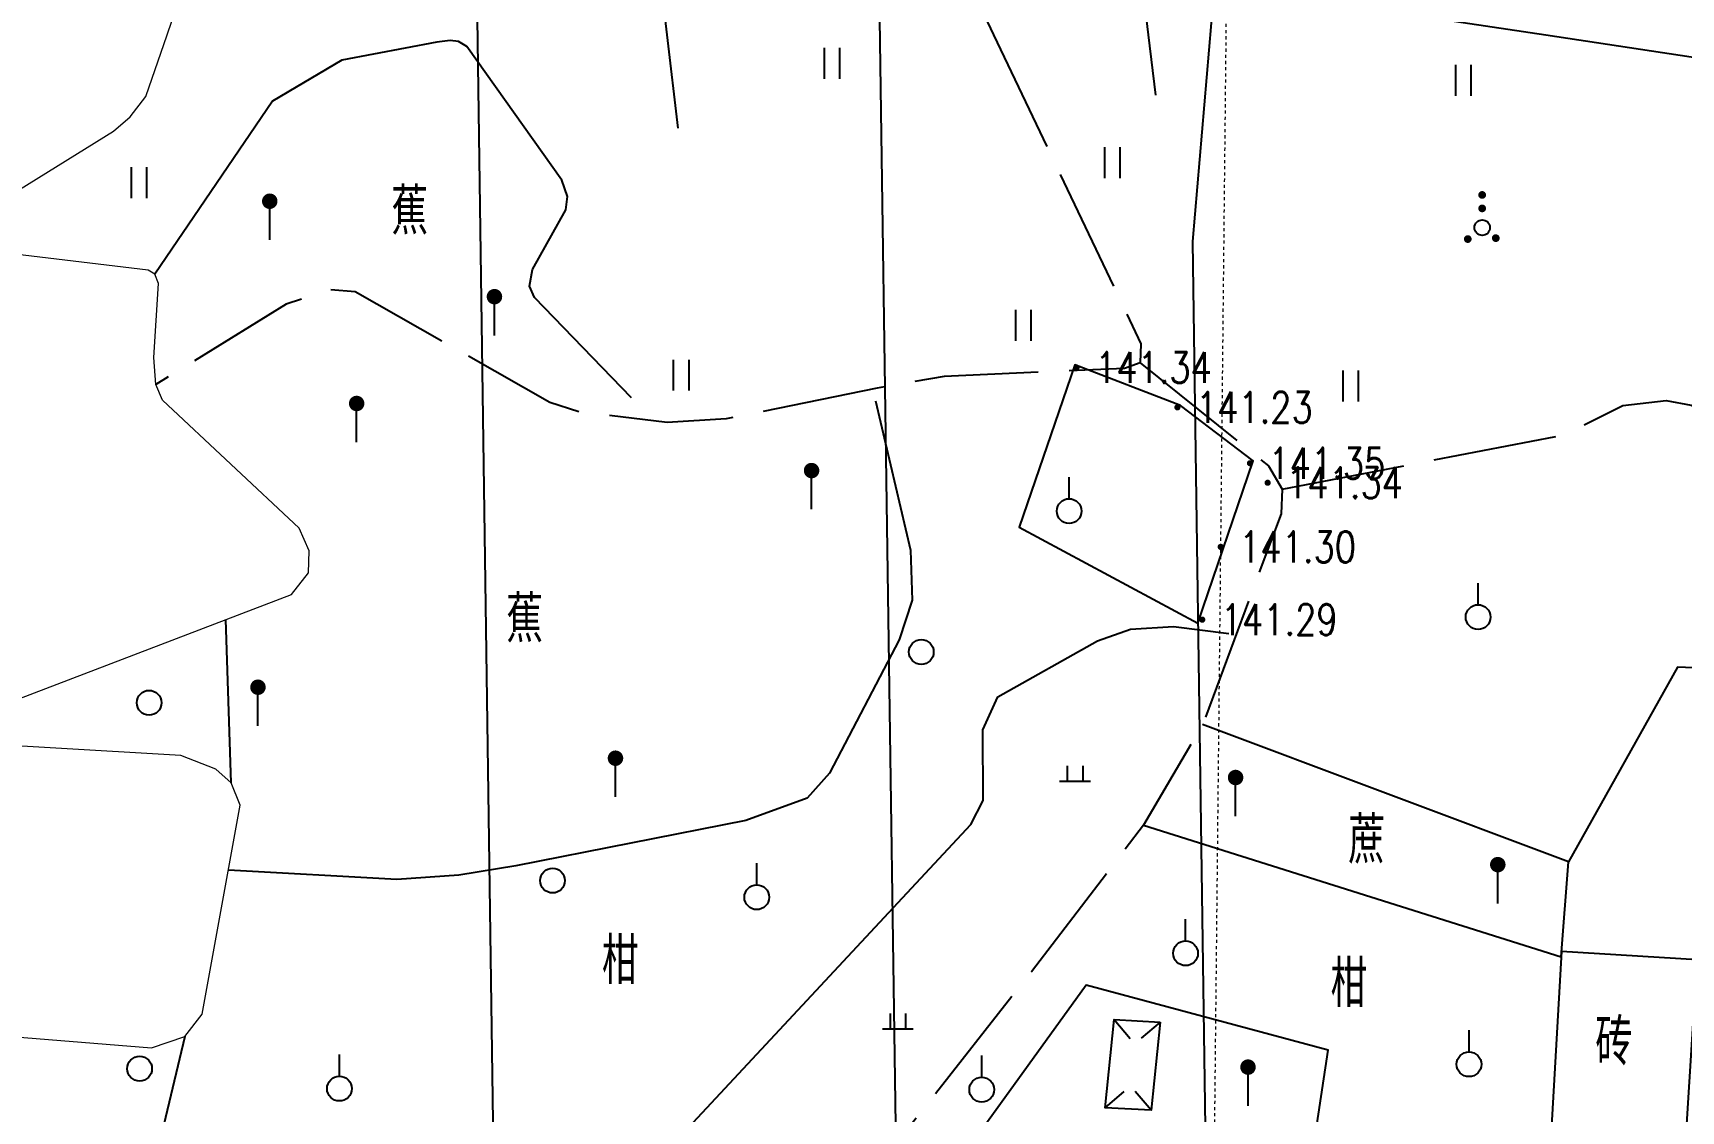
# Model space of a CAD drawing. Extents: x 529262 to 576451, y 2694391 to 2717535.
# Drawn here: x 564713.5 to 564766.8, y 2709717.8 to 2709752.6 of the extents above; entities that cross this region are included whole.
import ezdxf
from ezdxf.enums import TextEntityAlignment as Align
from ezdxf.xclip import XClip

# ---------------------------------------------------------------- set-up
doc = ezdxf.new("R2010")
doc.units = 0
doc.header["$XCLIPFRAME"] = 0
doc.linetypes.add('DASH', pattern=[0.35, 0.25, -0.1])
doc.linetypes.add('X3', pattern=[5, 4, -1])
for name, color, linetype in [('a红线图', 1, 'Continuous'), ('DLSS', 4, 'Continuous'), ('DMTZ', 8, 'Continuous'), ('GCD', 8, 'Continuous'), ('JMD', 8, 'Continuous'), ('PP-COM', 7, 'Continuous'), ('RD-中线', 40, 'Continuous'), ('RD-红线', 7, 'Continuous'), ('ZBTZ', 8, 'Continuous'), ('ZJ', 7, 'Continuous')]:
    doc.layers.add(name, color=color, linetype=linetype)
doc.layers.add('SXSS', color=5, linetype='Continuous', lineweight=0)
doc.styles.add('HZ', font='rs.shx', dxfattribs={"width": 0.8, "bigfont": 'hztxt.shx'})
doc.linetypes.add('10421', pattern='A,2,[150,AAA.SHX,S=0.5,R=0,X=0,Y=0.5],1e-11', length=2)
doc.linetypes.add('10422', pattern='A,0.75,[150,AAA.SHX,S=0.5,R=0,X=0,Y=0.5],1.5,[177,AAA.SHX,S=1,R=0,X=0,Y=0.4],0.75', length=3)
doc.linetypes.add('1161', pattern='A,0,[149,AAA.SHX,S=0.15,R=0,X=0,Y=0],-1.6', length=1.6)

# ---------------------------------------------------------------- blocks, each defined once
blk = doc.blocks.new('A$C19FD0107')
at = {"layer": 'RD-中线', "color": 8, "linetype": 'Continuous', "flags": 128}
blk.add_lwpolyline([(-6304.349, 15846.456), (-6276.374, 15793.412, -0.118286), (-6262.53, 15739.157), (-6247.438, 14688.772)], format="xyb", dxfattribs=at)
at = {"layer": 'RD-红线', "color": 8}
blk.add_lwpolyline([(-6244.445, 15385.325), (-6247.013, 15355.285)], dxfattribs=at)
at = {"layer": 'RD-红线', "color": 8, "linetype": 'Continuous', "flags": 128}
for points in [[(-6270.141, 15364.028), (-6269.466, 15316.989), (-6269.423, 15314.033), (-6269.421, 15313.905)], [(-6247.013, 15355.285), (-6247.013, 15355.263), (-6246.429, 15314.626), (-6246.427, 15314.499)]]:
    blk.add_lwpolyline(points, dxfattribs=at)
blk = doc.blocks.new('gc125')
at = {"color": 8}
blk.add_line((0, 0.8), (0, 2.2), dxfattribs=at)
blk.add_circle((0, 0), 0.8, dxfattribs=at)
blk = doc.blocks.new('gc119')
at = {"color": 8}
for p, q in [((-1, 0), (1, 0)), ((-0.5, 1), (-0.5, 0)), ((0.5, 1), (0.5, 0))]:
    blk.add_line(p, q, dxfattribs=at)
blk = doc.blocks.new('gc165')
at = {"color": 8}
blk.add_line((0, 0), (0, 2), dxfattribs=at)
at = {"color": 8, "const_width": 0.5}
blk.add_lwpolyline([(-0.25, 2.5, 1), (0.25, 2.5, 1)], format="xyb", close=True, dxfattribs=at)
blk = doc.blocks.new('gc121')
at = {"color": 8}
for p, q in [((-0.5, -1), (-0.5, 1)), ((0.5, -1), (0.5, 1))]:
    blk.add_line(p, q, dxfattribs=at)
blk = doc.blocks.new('gc160')
at = {"color": 8, "const_width": 0.25}
for points in [[(1.58, 3.35, 1), (1.83, 3.35, 1)], [(1.58, 2.48, 1), (1.83, 2.48, 1)], [(0.65, 0.5, 1), (0.9, 0.5, 1)], [(2.46, 0.56, 1), (2.71, 0.56, 1)]]:
    blk.add_lwpolyline(points, format="xyb", close=True, dxfattribs=at)
at = {"color": 8}
blk.add_circle((1.71, 1.24), 0.5, dxfattribs=at)
blk = doc.blocks.new('gc122')
at = {"color": 8}
blk.add_circle((0, 0), 0.8, dxfattribs=at)
blk = doc.blocks.new('GC200')
at = {"linetype": 'Continuous', "const_width": 0.2, "flags": 128}
blk.add_lwpolyline([(-0.1, 0, 1), (0.1, 0, 1)], format="xyb", close=True, dxfattribs=at)

msp = doc.modelspace()

# ---------------------------------------------------------------- linework, layer by layer
at = {"layer": 'a红线图', "color": 8, "linetype": 'DASH', "lineweight": 0, "ltscale": 0.1}
msp.add_lwpolyline([(564857.192, 2709990.133), (564856.518, 2709935.292), (564858.035, 2709895.431), (564839.751, 2709861.256), (564770.519, 2709844.179), (564752.83, 2709825.92), (564751.564, 2709705.229), (564777, 2709680.465)], dxfattribs=at)
msp.add_lwpolyline([(564857.192, 2709990.133), (564856.518, 2709935.292), (564858.035, 2709895.431), (564839.751, 2709861.256), (564770.519, 2709844.179), (564752.83, 2709825.92), (564751.564, 2709705.229), (564777, 2709680.465)], dxfattribs=at)
at = {"layer": 'DLSS', "linetype": 'X3', "flags": 128}
for points in [[(564743.515, 2709754.762), (564744.56, 2709752.568)], [(564744.56, 2709752.568), (564749.316, 2709742.587), (564749.292, 2709741.97), (564748.791, 2709741.793), (564742.961, 2709741.532), (564740.797, 2709741.153), (564735.917, 2709740.158), (564734.012, 2709740.039), (564731.16, 2709740.391), (564730.221, 2709740.694), (564723.936, 2709744.263), (564723.11, 2709744.331), (564721.71, 2709743.87), (564717.492, 2709741.266)], [(564744.56, 2709752.568), (564749.316, 2709742.587), (564749.292, 2709741.97), (564748.791, 2709741.793), (564742.961, 2709741.532), (564740.797, 2709741.153), (564735.917, 2709740.158), (564734.012, 2709740.039), (564731.16, 2709740.391), (564730.221, 2709740.694), (564723.936, 2709744.263), (564723.11, 2709744.331), (564721.71, 2709743.87), (564717.492, 2709741.266)], [(564749.292, 2709741.97), (564753.437, 2709738.643), (564753.882, 2709737.893), (564753.843, 2709737.093), (564751.31, 2709730.284), (564749.401, 2709727.029), (564745.781, 2709722.298), (564738.649, 2709713.234)], [(564749.292, 2709741.97), (564753.437, 2709738.643), (564753.882, 2709737.893), (564753.843, 2709737.093), (564751.31, 2709730.284), (564749.401, 2709727.029), (564745.781, 2709722.298), (564738.649, 2709713.234)], [(564753.882, 2709737.893), (564762.949, 2709739.63), (564764.885, 2709740.589), (564766.284, 2709740.755), (564767.095, 2709740.602), (564769.819, 2709739.251), (564770.789, 2709738.997), (564777.853, 2709738.352), (564783.944, 2709737.895), (564785.672, 2709737.974), (564787.859, 2709738.639), (564788.708, 2709738.657), (564789.407, 2709738.558), (564792.801, 2709737.36), (564793.728, 2709737.076), (564795.503, 2709736.792), (564798.375, 2709736.541)], [(564753.882, 2709737.893), (564762.949, 2709739.63), (564764.885, 2709740.589), (564766.284, 2709740.755), (564767.095, 2709740.602), (564769.819, 2709739.251), (564770.789, 2709738.997), (564777.853, 2709738.352), (564783.944, 2709737.895), (564785.672, 2709737.974), (564787.859, 2709738.639), (564788.708, 2709738.657), (564789.407, 2709738.558), (564792.801, 2709737.36), (564793.728, 2709737.076), (564795.503, 2709736.792), (564798.375, 2709736.541)], [(564753.882, 2709737.893), (564762.949, 2709739.63), (564764.885, 2709740.589), (564766.284, 2709740.755), (564767.095, 2709740.602), (564769.819, 2709739.251), (564770.789, 2709738.997), (564777.853, 2709738.352), (564783.944, 2709737.895), (564785.672, 2709737.974), (564787.859, 2709738.639), (564788.708, 2709738.657), (564789.407, 2709738.558), (564792.801, 2709737.36), (564793.728, 2709737.076), (564795.503, 2709736.792), (564798.375, 2709736.541)], [(564753.882, 2709737.893), (564762.949, 2709739.63), (564764.885, 2709740.589), (564766.284, 2709740.755), (564767.095, 2709740.602), (564769.819, 2709739.251), (564770.789, 2709738.997), (564777.853, 2709738.352), (564783.944, 2709737.895), (564785.672, 2709737.974), (564787.859, 2709738.639), (564788.708, 2709738.657), (564789.407, 2709738.558), (564792.801, 2709737.36), (564793.728, 2709737.076), (564795.503, 2709736.792), (564798.375, 2709736.541)]]:
    msp.add_lwpolyline(points, dxfattribs=at)
at = {"layer": 'DMTZ', "linetype": '10422'}
for points in [[(564734.014, 2709752.568), (564732.906, 2709762.03), (564741.521, 2709762.725), (564741.614, 2709761.346), (564742.169, 2709753.974)], [(564734.368, 2709749.554), (564734.014, 2709752.568)], [(564734.368, 2709749.554), (564734.014, 2709752.568)]]:
    msp.add_lwpolyline(points, dxfattribs=at)
at = {"layer": 'DMTZ', "linetype": '10422', "flags": 128}
for points in [[(564744.814, 2709754.895), (564749.225, 2709755.274), (564749.55, 2709752.568)], [(564749.55, 2709752.568), (564749.785, 2709750.619)], [(564749.55, 2709752.568), (564749.785, 2709750.619)]]:
    msp.add_lwpolyline(points, dxfattribs=at)
at = {"layer": 'DMTZ', "linetype": '10421', "elevation": 140.367, "flags": 128}
msp.add_lwpolyline([(564732.863, 2709740.842), (564729.724, 2709744.078), (564729.57, 2709744.453), (564729.663, 2709744.991), (564730.738, 2709746.919), (564730.792, 2709747.343), (564730.615, 2709747.878), (564727.538, 2709752.19), (564727.271, 2709752.358), (564727.002, 2709752.383), (564726.571, 2709752.333), (564723.508, 2709751.748)], dxfattribs=at)
msp.add_lwpolyline([(564732.863, 2709740.842), (564729.724, 2709744.078), (564729.57, 2709744.453), (564729.663, 2709744.991), (564730.738, 2709746.919), (564730.792, 2709747.343), (564730.615, 2709747.878), (564727.538, 2709752.19), (564727.271, 2709752.358), (564727.002, 2709752.383), (564726.571, 2709752.333), (564723.508, 2709751.748)], dxfattribs=at)
at = {"layer": 'JMD', "linetype": 'Continuous'}
for p, q in [((564748.45, 2709720.753), (564748.97, 2709720.145)), ((564748.45, 2709720.753), (564748.97, 2709720.145)), ((564748.45, 2709720.753), (564748.97, 2709720.145)), ((564748.45, 2709720.753), (564748.97, 2709720.145)), ((564749.935, 2709720.67), (564749.327, 2709720.15)), ((564749.935, 2709720.67), (564749.327, 2709720.15)), ((564749.935, 2709720.67), (564749.327, 2709720.15)), ((564749.935, 2709720.67), (564749.327, 2709720.15)), ((564748.167, 2709717.904), (564748.774, 2709718.424)), ((564748.167, 2709717.904), (564748.774, 2709718.424)), ((564748.167, 2709717.904), (564748.774, 2709718.424)), ((564748.167, 2709717.904), (564748.774, 2709718.424)), ((564749.652, 2709717.821), (564749.131, 2709718.429)), ((564749.652, 2709717.821), (564749.131, 2709718.429)), ((564749.652, 2709717.821), (564749.131, 2709718.429)), ((564749.652, 2709717.821), (564749.131, 2709718.429))]:
    msp.add_line(p, q, dxfattribs=at)
at = {"layer": 'JMD', "linetype": 'Continuous', "flags": 128}
msp.add_lwpolyline([(564751.154, 2709733.558), (564752.943, 2709738.803), (564750.592, 2709740.588), (564747.178, 2709741.903), (564745.389, 2709736.658)], close=True, dxfattribs=at)
for points, elevation in [([(564762.901, 2709722.955), (564762.557, 2709716.925), (564766.904, 2709716.677), (564767.283, 2709722.678)], 141.432), ([(564762.901, 2709722.955), (564762.557, 2709716.925), (564766.904, 2709716.677), (564767.283, 2709722.678)], 141.432), ([(564749.935, 2709720.67), (564749.652, 2709717.821), (564748.167, 2709717.904), (564748.45, 2709720.753)], 141.245), ([(564749.935, 2709720.67), (564749.652, 2709717.821), (564748.167, 2709717.904), (564748.45, 2709720.753)], 141.245)]:
    msp.add_lwpolyline(points, close=True, dxfattribs=dict(at, elevation=elevation))
at = {"layer": 'SXSS', "color": 8, "linetype": '10421', "flags": 128}
for points in [[(564717.859, 2709752.568), (564719.214, 2709756.524), (564719.116, 2709757.093), (564718.793, 2709757.367), (564717.895, 2709757.707), (564710.686, 2709758.762), (564710.047, 2709758.933), (564706.714, 2709761.724), (564706.033, 2709762.025), (564703.448, 2709762.603), (564702.139, 2709763.158), (564697.685, 2709766.827), (564697.171, 2709767.118), (564695.335, 2709767.766), (564695.092, 2709767.756), (564694.81, 2709767.712), (564694.676, 2709767.578), (564693.145, 2709763.15), (564692.999, 2709762.481), (564692.674, 2709760.713), (564692.964, 2709757.713), (564693.886, 2709755.903), (564696.246, 2709754.51), (564697.148, 2709754.202), (564697.718, 2709754.242), (564703.469, 2709756.175), (564703.868, 2709756.228), (564704.216, 2709756.102), (564704.386, 2709755.876), (564705.167, 2709752.568)], [(564705.167, 2709752.568), (564705.573, 2709750.85), (564705.961, 2709750.311), (564709.867, 2709747.138), (564710.683, 2709746.727), (564711.832, 2709746.794), (564716.13, 2709749.454), (564716.671, 2709749.924), (564717.176, 2709750.575), (564717.859, 2709752.568)], [(564705.167, 2709752.568), (564705.573, 2709750.85), (564705.961, 2709750.311), (564709.867, 2709747.138), (564710.683, 2709746.727), (564711.832, 2709746.794), (564716.13, 2709749.454), (564716.671, 2709749.924), (564717.176, 2709750.575), (564717.859, 2709752.568)], [(564701.657, 2709724.458), (564702.448, 2709723.544), (564703.84, 2709721.962), (564704.287, 2709721.499), (564704.785, 2709721.172), (564708.065, 2709720.037), (564709.048, 2709719.768), (564709.831, 2709719.736), (564711.275, 2709720.157), (564712.156, 2709720.259), (564717.354, 2709719.843), (564718.435, 2709720.199), (564718.995, 2709720.922), (564720.224, 2709727.676), (564719.93, 2709728.404), (564719.435, 2709728.841), (564718.304, 2709729.286), (564709.854, 2709729.777), (564708.764, 2709729.858), (564708.043, 2709729.876), (564700.952, 2709729.563)], [(564701.657, 2709724.458), (564702.448, 2709723.544), (564703.84, 2709721.962), (564704.287, 2709721.499), (564704.785, 2709721.172), (564708.065, 2709720.037), (564709.048, 2709719.768), (564709.831, 2709719.736), (564711.275, 2709720.157), (564712.156, 2709720.259), (564717.354, 2709719.843), (564718.435, 2709720.199), (564718.995, 2709720.922), (564720.224, 2709727.676), (564719.93, 2709728.404), (564719.435, 2709728.841), (564718.304, 2709729.286), (564709.854, 2709729.777), (564708.764, 2709729.858), (564708.043, 2709729.876), (564700.952, 2709729.563)]]:
    msp.add_lwpolyline(points, dxfattribs=at)
at = {"layer": 'SXSS', "color": 8, "linetype": '10421'}
msp.add_lwpolyline([(564713.071, 2709731.12), (564721.876, 2709734.489), (564722.428, 2709735.181), (564722.448, 2709735.899), (564722.127, 2709736.625), (564717.717, 2709740.761), (564717.492, 2709741.266), (564717.436, 2709742.14), (564717.582, 2709744.531), (564717.469, 2709744.837), (564717.247, 2709744.966), (564711.046, 2709745.712)], dxfattribs=at)
msp.add_lwpolyline([(564713.071, 2709731.12), (564721.876, 2709734.489), (564722.428, 2709735.181), (564722.448, 2709735.899), (564722.127, 2709736.625), (564717.717, 2709740.761), (564717.492, 2709741.266), (564717.436, 2709742.14), (564717.582, 2709744.531), (564717.469, 2709744.837), (564717.247, 2709744.966), (564711.046, 2709745.712)], dxfattribs=at)
at = {"layer": 'ZBTZ', "linetype": '1161', "flags": 128}
for points, elevation in [([(564755.655, 2709759.552), (564753.302, 2709753.94), (564762.391, 2709752.568)], 140.055), ([(564762.391, 2709752.568), (564772.851, 2709750.989), (564773.052, 2709752.568)], 140.055), ([(564762.391, 2709752.568), (564772.851, 2709750.989), (564773.052, 2709752.568)], 140.055), ([(564723.508, 2709751.748), (564721.266, 2709750.423), (564717.469, 2709744.837)], 140.13), ([(564723.508, 2709751.748), (564721.266, 2709750.423), (564717.469, 2709744.837)], 140.13), ([(564763.133, 2709725.85), (564751.31, 2709730.284)], 141.286), ([(564763.133, 2709725.85), (564751.31, 2709730.284)], 141.286)]:
    msp.add_lwpolyline(points, dxfattribs=dict(at, elevation=elevation))
for points in [[(564740.742, 2709740.74), (564741.875, 2709735.917), (564741.925, 2709734.303), (564741.505, 2709733.017), (564739.261, 2709728.718), (564738.532, 2709727.901), (564736.553, 2709727.181), (564729.131, 2709725.715), (564727.281, 2709725.42), (564725.282, 2709725.28), (564719.843, 2709725.582)], [(564740.742, 2709740.74), (564741.875, 2709735.917), (564741.925, 2709734.303), (564741.505, 2709733.017), (564739.261, 2709728.718), (564738.532, 2709727.901), (564736.553, 2709727.181), (564729.131, 2709725.715), (564727.281, 2709725.42), (564725.282, 2709725.28), (564719.843, 2709725.582)], [(564719.93, 2709728.404), (564719.76, 2709733.679)], [(564719.93, 2709728.404), (564719.76, 2709733.679)], [(564718.435, 2709720.199), (564717.128, 2709714.74), (564727.993, 2709714.396), (564732.909, 2709715.911), (564734.407, 2709716.955), (564743.821, 2709727.053), (564744.219, 2709727.835), (564744.212, 2709730.116), (564744.69, 2709731.184), (564747.914, 2709732.992), (564748.981, 2709733.363), (564750.367, 2709733.452), (564752.161, 2709733.229)], [(564718.435, 2709720.199), (564717.128, 2709714.74), (564727.993, 2709714.396), (564732.909, 2709715.911), (564734.407, 2709716.955), (564743.821, 2709727.053), (564744.219, 2709727.835), (564744.212, 2709730.116), (564744.69, 2709731.184), (564747.914, 2709732.992), (564748.981, 2709733.363), (564750.367, 2709733.452), (564752.161, 2709733.229)], [(564749.401, 2709727.029), (564762.89, 2709722.776), (564763.133, 2709725.85)], [(564749.401, 2709727.029), (564762.89, 2709722.776), (564763.133, 2709725.85)], [(564754.91, 2709716.765), (564755.364, 2709719.768), (564747.545, 2709721.862), (564741.93, 2709714.076)], [(564754.91, 2709716.765), (564755.364, 2709719.768), (564747.545, 2709721.862), (564741.93, 2709714.076)]]:
    msp.add_lwpolyline(points, dxfattribs=at)
at = {"layer": 'ZBTZ', "linetype": '1161'}
msp.add_lwpolyline([(564792.443, 2709731.435), (564790.708, 2709731.085), (564775.724, 2709731.765), (564766.652, 2709732.143), (564763.133, 2709725.85)], dxfattribs=at)
msp.add_lwpolyline([(564792.443, 2709731.435), (564790.708, 2709731.085), (564775.724, 2709731.765), (564766.652, 2709732.143), (564763.133, 2709725.85)], dxfattribs=at)

# ---------------------------------------------------------------- block references
at = {"layer": 'GCD', "linetype": 'Continuous'}
ref = msp.add_blockref('GC200', (564747.237, 2709741.821, 141.336), dxfattribs=dict(at, xscale=0.5, yscale=0.5, zscale=0.5))
ref.add_attrib('height', '141.34', dxfattribs={"linetype": 'Continuous', "height": 1, "style": 'HZ', "width": 0.8}).set_placement((564747.837, 2709741.821, 141.336), align=Align.MIDDLE_LEFT)
ref = msp.add_blockref('GC200', (564750.496, 2709740.532, 141.227), dxfattribs=dict(at, xscale=0.5, yscale=0.5, zscale=0.5))
ref.add_attrib('height', '141.23', dxfattribs={"linetype": 'Continuous', "height": 1, "style": 'HZ', "width": 0.8}).set_placement((564751.096, 2709740.532, 141.227), align=Align.MIDDLE_LEFT)
ref = msp.add_blockref('GC200', (564752.84, 2709738.726, 141.346), dxfattribs=dict(at, xscale=0.5, yscale=0.5, zscale=0.5))
ref.add_attrib('height', '141.35', dxfattribs={"linetype": 'Continuous', "height": 1, "style": 'HZ', "width": 0.8}).set_placement((564753.44, 2709738.726, 141.346), align=Align.MIDDLE_LEFT)
ref = msp.add_blockref('GC200', (564753.41, 2709738.097, 141.342), dxfattribs=dict(at, xscale=0.5, yscale=0.5, zscale=0.5))
ref.add_attrib('height', '141.34', dxfattribs={"linetype": 'Continuous', "height": 1, "style": 'HZ', "width": 0.8}).set_placement((564754.01, 2709738.097, 141.342), align=Align.MIDDLE_LEFT)
ref = msp.add_blockref('GC200', (564751.893, 2709736.025, 141.3), dxfattribs=dict(at, xscale=0.5, yscale=0.5, zscale=0.5))
ref.add_attrib('height', '141.30', dxfattribs={"linetype": 'Continuous', "height": 1, "style": 'HZ', "width": 0.8}).set_placement((564752.493, 2709736.025, 141.3), align=Align.MIDDLE_LEFT)
ref = msp.add_blockref('GC200', (564751.299, 2709733.673, 141.291), dxfattribs=dict(at, xscale=0.5, yscale=0.5, zscale=0.5))
ref.add_attrib('height', '141.29', dxfattribs={"linetype": 'Continuous', "height": 1, "style": 'HZ', "width": 0.8}).set_placement((564751.899, 2709733.673, 141.291), align=Align.MIDDLE_LEFT)
at = {"layer": 'PP-COM'}
ref = msp.add_blockref('A$C19FD0107', (570997.993, 2694390.603), dxfattribs=at)
XClip(ref).set_block_clipping_path([(-9366.4383134884, 14428.6043910822), (-3328.4480743363, 17452.7484863754)])
at = {"layer": 'ZBTZ', "linetype": 'Continuous', "xscale": 0.5, "yscale": 0.5}
for name, p in [('gc121', (564739.345, 2709751.653)), ('gc121', (564739.345, 2709751.653)), ('gc121', (564759.734, 2709751.096)), ('gc121', (564759.734, 2709751.096)), ('gc121', (564748.396, 2709748.435)), ('gc121', (564748.396, 2709748.435)), ('gc121', (564716.961, 2709747.795)), ('gc121', (564716.961, 2709747.795)), ('gc160', (564759.487, 2709745.721)), ('gc160', (564759.487, 2709745.721)), ('gc165', (564721.177, 2709745.943)), ('gc165', (564721.177, 2709745.943)), ('gc165', (564728.435, 2709742.859)), ('gc165', (564728.435, 2709742.859)), ('gc121', (564745.525, 2709743.183)), ('gc121', (564745.525, 2709743.183)), ('gc121', (564734.47, 2709741.573)), ('gc121', (564734.47, 2709741.573)), ('gc121', (564756.096, 2709741.22)), ('gc121', (564756.096, 2709741.22)), ('gc165', (564723.984, 2709739.408)), ('gc165', (564723.984, 2709739.408)), ('gc165', (564738.679, 2709737.24)), ('gc165', (564738.679, 2709737.24)), ('gc125', (564746.998, 2709737.18)), ('gc125', (564746.998, 2709737.18)), ('gc125', (564760.209, 2709733.756, -141.185)), ('gc125', (564760.209, 2709733.756, -141.185)), ('gc165', (564720.796, 2709730.24)), ('gc165', (564720.796, 2709730.24)), ('gc165', (564732.344, 2709727.946)), ('gc165', (564732.344, 2709727.946)), ('gc119', (564747.188, 2709728.455)), ('gc119', (564747.188, 2709728.455)), ('gc165', (564752.375, 2709727.322)), ('gc165', (564752.375, 2709727.322)), ('gc125', (564736.908, 2709724.704)), ('gc125', (564736.908, 2709724.704)), ('gc165', (564760.844, 2709724.507)), ('gc165', (564760.844, 2709724.507)), ('gc125', (564750.758, 2709722.894, -141.185)), ('gc125', (564750.758, 2709722.894, -141.185)), ('gc119', (564741.465, 2709720.447)), ('gc119', (564741.465, 2709720.447)), ('gc125', (564759.915, 2709719.307, -141.185)), ('gc125', (564759.915, 2709719.307, -141.185)), ('gc125', (564723.428, 2709718.521)), ('gc125', (564723.428, 2709718.521)), ('gc125', (564744.175, 2709718.487, -141.185)), ('gc125', (564744.175, 2709718.487, -141.185)), ('gc165', (564752.776, 2709717.965)), ('gc165', (564752.776, 2709717.965))]:
    msp.add_blockref(name, p, dxfattribs=at)
at = {"layer": 'ZBTZ', "linetype": 'Continuous', "xscale": 0.5, "yscale": 0.5, "zscale": 0.5}
for p in [(564742.222, 2709732.629), (564742.222, 2709732.629), (564717.281, 2709730.987), (564717.281, 2709730.987), (564730.311, 2709725.242), (564730.311, 2709725.242), (564716.973, 2709719.164), (564716.973, 2709719.164)]:
    msp.add_blockref('gc122', p, dxfattribs=at)

# ---------------------------------------------------------------- texts
at = {"layer": 'JMD', "linetype": 'Continuous', "style": 'HZ', "width": 0.8}
msp.add_text('砖', height=1.5, dxfattribs=at).set_placement((564765.194, 2709720.027), align=Align.MIDDLE_RIGHT)
msp.add_text('砖', height=1.5, dxfattribs=at).set_placement((564765.194, 2709720.027), align=Align.MIDDLE_RIGHT)
at = {"layer": 'ZJ', "color": 8, "linetype": 'Continuous', "style": 'HZ', "width": 0.8}
for s, p in [('蕉', (564725.695, 2709746.943, 140.367)), ('蕉', (564725.695, 2709746.943, 140.367)), ('蕉', (564729.406, 2709733.765)), ('蕉', (564729.406, 2709733.765)), ('蔗', (564756.612, 2709726.62)), ('蔗', (564756.612, 2709726.62)), ('柑', (564732.502, 2709722.726)), ('柑', (564732.502, 2709722.726)), ('柑', (564756.039, 2709721.985)), ('柑', (564756.039, 2709721.985))]:
    msp.add_text(s, height=1.5, dxfattribs=at).set_placement(p, align=Align.MIDDLE)

doc.saveas('drawing.dxf')
